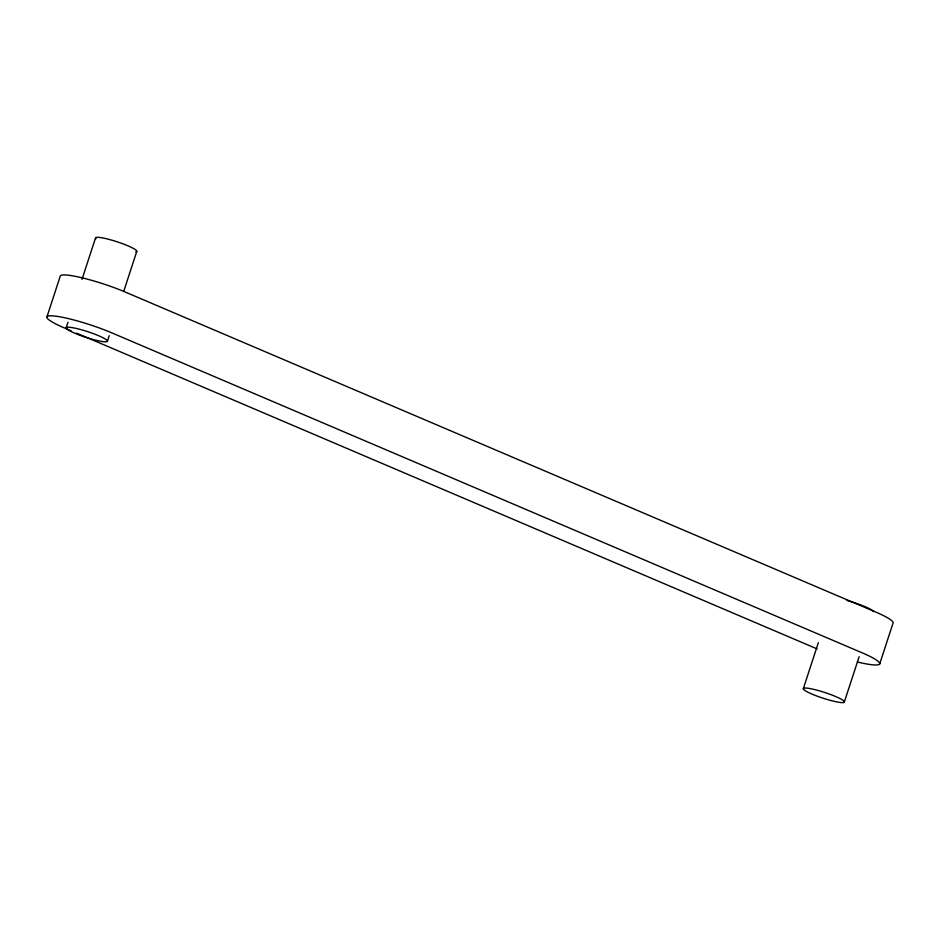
<?xml version="1.0" encoding="UTF-8"?>
<svg xmlns="http://www.w3.org/2000/svg" width="940" height="940" viewBox="0 0 940 940"><rect width="100%" height="100%" fill="white"/><g stroke="black" fill="none" stroke-linecap="round" stroke-linejoin="round"><path stroke-width="1.41" d="M47 316.71L60.348 275.855A43.393 5.969 18.1 0 1 125.173 292.011L875.563 611.975A43.393 5.969 18.1 0 1 893 623.232L879.652 664.087M66.176 327.731L67.986 322.209M82.003 279.345L95.563 237.855M107.407 341.279A21.691 2.985 18.1 0 0 77.48 328.73A21.691 2.985 18.1 0 0 75.494 333.512A21.691 2.985 18.1 0 0 107.407 341.279L109.216 335.745M123.681 291.494L136.782 251.403M803.43 688.303L818.341 642.678M844.226 702.321A21.691 2.985 18.1 0 0 816.366 690.007A21.691 2.985 18.1 0 0 810.891 693.614A21.691 2.985 18.1 0 0 844.226 702.321L859.148 656.696M71.193 330.856L64.437 327.978A43.393 5.969 18.1 0 1 54.309 316.005A43.393 5.969 18.1 0 1 111.813 332.866L862.203 652.83A43.393 5.969 18.1 0 1 857.339 661.983M76.587 333.148L814.827 647.93A43.393 5.969 18.1 0 0 817.083 648.87M95.962 238.807A21.691 2.985 18.1 0 1 117.312 241.862A21.691 2.985 18.1 0 1 135.783 251.885M847.011 600.472A21.691 2.985 18.1 0 1 873.73 611.67"/></g></svg>
